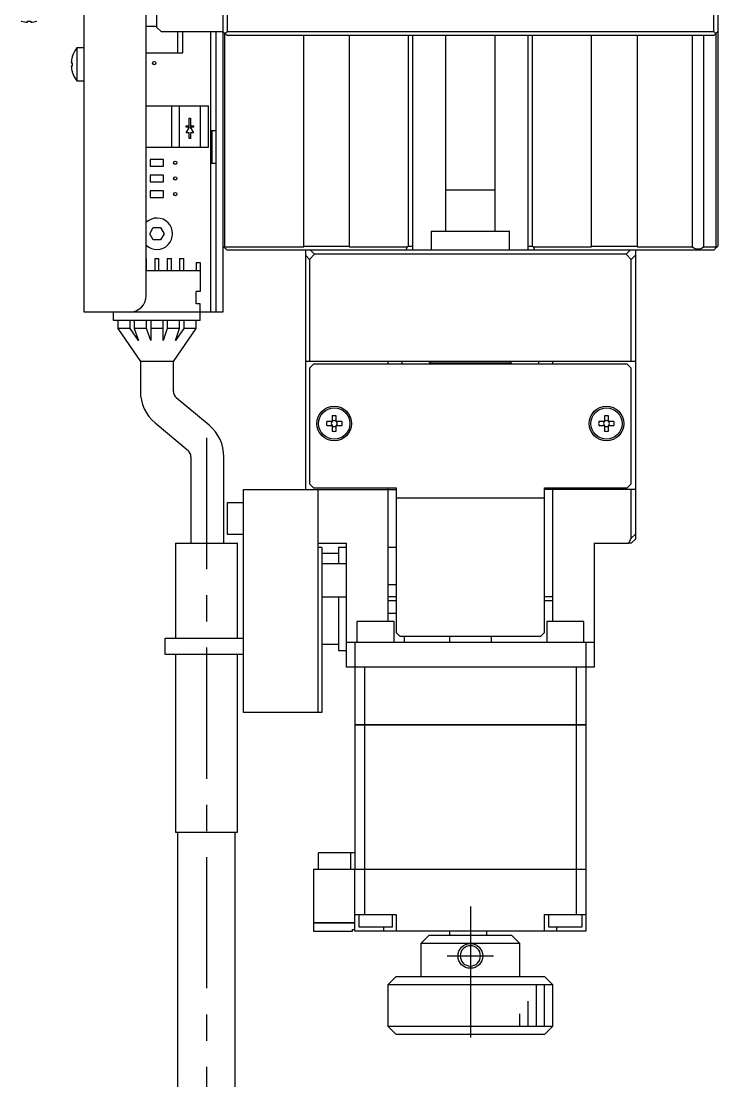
# Model space of a CAD drawing. Extents: x 0 to 793, y -8 to 461.
# Drawn here: x 268.5 to 353, y 151.4 to 279.7 of the extents above; entities that cross this region are included whole.
import ezdxf

# ---------------------------------------------------------------- set-up
doc = ezdxf.new("R2010")
doc.units = 0
doc.header["$LTSCALE"] = 0.5
doc.linetypes.add('CENTER', pattern=[50.8, 31.75, -6.35, 6.35, -6.35])
for name, color, linetype in [('MSM_CENTER', 1, 'CENTER'), ('MSM_CONTINUOUS', 7, 'CONTINUOUS'), ('MSM_NARROW', 5, 'CONTINUOUS')]:
    doc.layers.add(name, color=color, linetype=linetype)

msp = doc.modelspace()

# ---------------------------------------------------------------- linework, layer by layer
at = {"layer": 'MSM_CENTER'}
for p, q in [((290.99, 229.25), (290.99, 79.25)), ((322.99, 172.5), (322.99, 154.5)), ((320.19, 166.5), (325.79, 166.5))]:
    msp.add_line(p, q, dxfattribs=at)
at = {"layer": 'MSM_CONTINUOUS'}
for p, q in [((276.19, 244.5), (276.19, 377.5)), ((292.99, 377.5), (292.99, 244.5)), ((293.49, 377.5), (293.49, 278.5)), ((352.49, 278.5), (352.49, 377.5)), ((352.99, 377.5), (352.99, 252.5)), ((284.99, 279), (284.99, 377)), ((283.69, 246.5), (283.69, 296.6)), ((268.54, 279.74), (268.56, 279.74)), ((269.29, 279.74), (269.69, 279.74)), ((269.29, 279.61), (269.29, 279.74)), ((269.69, 279.74), (269.69, 279.61)), ((270.41, 279.74), (270.44, 279.74)), ((284.99, 279.1), (283.69, 279.1)), ((284.99, 279), (285.49, 278.5)), ((285.49, 278.5), (292.99, 278.5)), ((287.54, 275.9), (287.54, 278.5)), ((288.14, 275.9), (288.14, 278.5)), ((291.49, 278.5), (291.49, 244.5)), ((292.19, 244.5), (292.19, 278.5)), ((292.99, 278.5), (293.49, 278)), ((293.19, 278.3), (293.19, 252.4)), ((293.24, 278.25), (293.49, 278.5)), ((293.49, 278.5), (352.49, 278.5)), ((352.49, 278), (293.49, 278)), ((302.79, 252.4), (302.79, 278)), ((308.29, 278), (308.29, 252.4)), ((315.49, 252.5), (315.49, 278)), ((315.99, 278), (315.99, 252)), ((319.99, 278), (319.99, 254.3)), ((325.99, 254.3), (325.99, 278)), ((329.99, 252), (329.99, 278)), ((330.49, 278), (330.49, 252.5)), ((337.69, 252.4), (337.69, 278)), ((343.19, 278), (343.19, 252.4)), ((349.92, 252.4), (349.92, 278)), ((351.25, 278), (351.25, 252.4)), ((352.49, 278.5), (352.74, 278.25)), ((352.49, 278), (352.99, 278.5)), ((352.79, 252.4), (352.79, 278.3)), ((275.29, 276.5), (275.29, 272.5)), ((276.19, 276.5), (275.29, 276.5)), ((274.73, 275.45), (274.73, 275.43)), ((283.69, 275.9), (288.14, 275.9)), ((274.6, 274.7), (274.73, 274.7)), ((274.73, 274.3), (274.6, 274.3)), ((274.73, 274.7), (274.73, 274.3)), ((274.73, 273.57), (274.73, 273.55)), ((275.29, 272.5), (276.19, 272.5)), ((283.69, 269.5), (291.24, 269.5)), ((286.74, 269.5), (286.74, 264.5)), ((287.74, 264.5), (287.74, 269.5)), ((290.24, 269.5), (290.24, 264.5)), ((291.24, 264.5), (291.24, 269.5)), ((288.54, 266.9), (288.54, 267.05)), ((288.54, 267.05), (288.91, 267.05)), ((288.91, 267.05), (288.91, 268)), ((288.91, 268), (289.06, 268)), ((289.06, 268), (289.06, 267.05)), ((289.06, 267.05), (289.44, 267.05)), ((289.44, 267.05), (289.44, 266.9)), ((288.93, 266.9), (288.54, 266.9)), ((288.54, 266.22), (288.93, 266.9)), ((288.91, 266.22), (288.54, 266.22)), ((288.91, 265.52), (288.91, 266.22)), ((289.04, 266.9), (289.44, 266.22)), ((289.44, 266.9), (289.04, 266.9)), ((289.44, 266.22), (289.06, 266.22)), ((289.06, 266.22), (289.06, 265.52)), ((291.49, 266.5), (292.19, 266.5)), ((291.69, 262.5), (291.69, 266.5)), ((283.69, 264.5), (291.24, 264.5)), ((289.06, 265.52), (288.91, 265.52)), ((285.79, 263), (284.19, 263)), ((284.19, 263), (284.19, 262.2)), ((284.19, 262.2), (285.79, 262.2)), ((285.79, 262.2), (285.79, 263)), ((292.19, 262.5), (291.49, 262.5)), ((285.79, 261.09), (284.19, 261.09)), ((284.19, 261.09), (284.19, 260.29)), ((285.79, 260.29), (285.79, 261.09)), ((284.19, 260.29), (285.79, 260.29)), ((285.79, 259.19), (284.19, 259.19)), ((284.19, 259.19), (284.19, 258.39)), ((284.19, 258.39), (285.79, 258.39)), ((285.79, 258.39), (285.79, 259.19)), ((319.99, 259.3), (325.99, 259.3)), ((284.12, 254), (284.55, 254.75)), ((284.55, 254.75), (285.42, 254.75)), ((285.42, 254.75), (285.85, 254)), ((318.24, 254.3), (327.74, 254.3)), ((318.24, 254.3), (318.24, 252)), ((327.74, 252), (327.74, 254.3)), ((284.55, 253.25), (284.12, 254)), ((285.42, 253.25), (284.55, 253.25)), ((285.85, 254), (285.42, 253.25)), ((292.99, 252.5), (293.49, 252)), ((293.14, 252.35), (293.19, 252.4)), ((293.19, 252.4), (302.79, 252.4)), ((352.49, 252), (293.49, 252)), ((302.79, 252.5), (308.29, 252.5)), ((302.99, 252), (302.99, 223)), ((303.6, 252), (304.1, 251.5)), ((308.29, 252.4), (315.34, 252.4)), ((315.34, 252.4), (315.18, 252)), ((315.34, 252.4), (315.49, 252.5)), ((315.49, 252.5), (315.99, 252.5)), ((329.99, 252.5), (330.49, 252.5)), ((330.49, 252.5), (330.63, 252.4)), ((330.79, 252), (330.63, 252.4)), ((330.63, 252.4), (337.69, 252.4)), ((337.69, 252.5), (343.19, 252.5)), ((341.87, 251.5), (342.37, 252)), ((342.99, 252), (342.99, 217)), ((343.19, 252.4), (349.92, 252.4)), ((351.25, 252.4), (352.79, 252.4)), ((352.84, 252.35), (352.49, 252)), ((352.79, 252.4), (352.84, 252.35)), ((352.84, 252.35), (352.99, 252.5)), ((283.69, 251), (283.74, 251)), ((283.74, 249.5), (283.74, 251)), ((284.74, 251), (285.24, 251)), ((284.74, 251), (284.74, 249.5)), ((285.24, 249.5), (285.24, 251)), ((286.24, 251), (286.74, 251)), ((286.24, 251), (286.24, 249.5)), ((286.74, 249.5), (286.74, 251)), ((287.74, 251), (288.24, 251)), ((287.74, 251), (287.74, 249.5)), ((288.24, 249.5), (288.24, 251)), ((289.74, 250.5), (290.24, 250.5)), ((289.74, 250.5), (289.74, 249.5)), ((290.24, 250.5), (290.24, 247)), ((303.49, 250.89), (302.99, 251.39)), ((304.1, 251.5), (303.49, 250.89)), ((303.49, 250.89), (303.49, 238.5)), ((341.87, 251.5), (304.1, 251.5)), ((342.49, 250.89), (341.87, 251.5)), ((342.99, 251.39), (342.49, 250.89)), ((342.49, 238.5), (342.49, 250.89)), ((290.24, 249.5), (283.69, 249.5)), ((290.24, 247), (289.74, 247)), ((289.74, 245.5), (289.74, 247)), ((290.24, 245.5), (289.74, 245.5)), ((290.24, 243.5), (290.24, 245.5)), ((292.99, 244.5), (276.19, 244.5)), ((279.74, 243.5), (279.74, 244.5)), ((290.24, 243.5), (279.74, 243.5)), ((280.24, 243.5), (280.24, 242.5)), ((281.74, 242.5), (281.74, 243.5)), ((282.24, 243.5), (282.24, 242.5)), ((283.74, 242.5), (283.74, 243.5)), ((284.24, 243.5), (284.24, 241.05)), ((285.74, 241.05), (285.74, 243.5)), ((286.24, 243.5), (286.24, 242.5)), ((287.74, 242.5), (287.74, 243.5)), ((288.24, 243.5), (288.24, 242.5)), ((289.74, 242.5), (289.74, 243.5)), ((281.74, 242.5), (280.24, 242.5)), ((280.24, 242.5), (282.99, 238.5)), ((282.74, 241.05), (281.74, 242.5)), ((283.74, 242.5), (282.24, 242.5)), ((282.24, 242.5), (282.74, 241.05)), ((284.24, 241.05), (283.74, 242.5)), ((285.74, 242.5), (284.24, 242.5)), ((286.24, 242.5), (285.74, 241.05)), ((287.74, 242.5), (286.24, 242.5)), ((286.99, 238.5), (289.74, 242.5)), ((288.24, 242.5), (287.24, 241.05)), ((287.24, 241.05), (287.74, 242.5)), ((289.74, 242.5), (288.24, 242.5)), ((286.99, 238.5), (282.99, 238.5)), ((282.99, 238.5), (282.99, 234.9)), ((286.99, 234.9), (286.99, 238.5)), ((342.99, 238.5), (302.99, 238.5)), ((303.99, 238.2), (303.49, 237.7)), ((303.49, 237.7), (303.49, 223.7)), ((341.99, 238.2), (303.99, 238.2)), ((312.99, 238.5), (312.99, 238.2)), ((314.74, 238.2), (314.74, 238.5)), ((318.19, 238.5), (317.99, 238.3)), ((327.99, 238.3), (317.99, 238.3)), ((317.99, 238.3), (317.99, 238.2)), ((327.99, 238.3), (327.79, 238.5)), ((327.99, 238.2), (327.99, 238.3)), ((331.24, 238.5), (331.24, 238.2)), ((332.99, 238.2), (332.99, 238.5)), ((342.49, 237.7), (341.99, 238.2)), ((342.49, 223.7), (342.49, 237.7)), ((291.33, 230.79), (287.34, 234.13)), ((306.25, 231.24), (305.57, 231.24)), ((306.25, 231.92), (306.25, 231.24)), ((306.73, 231.24), (306.73, 231.92)), ((307.4, 231.24), (306.73, 231.24)), ((339.25, 231.24), (338.57, 231.24)), ((339.25, 231.92), (339.25, 231.24)), ((339.73, 231.24), (339.73, 231.92)), ((340.4, 231.24), (339.73, 231.24)), ((284.77, 231.07), (288.76, 227.72)), ((305.57, 230.76), (306.25, 230.76)), ((306.25, 230.76), (306.25, 230.08)), ((306.73, 230.08), (306.73, 230.76)), ((306.73, 230.76), (307.4, 230.76)), ((338.57, 230.76), (339.25, 230.76)), ((339.25, 230.76), (339.25, 230.08)), ((339.73, 230.08), (339.73, 230.76)), ((339.73, 230.76), (340.4, 230.76)), ((289.11, 226.96), (289.11, 216.5)), ((293.11, 216.5), (293.11, 226.96)), ((303.49, 223.7), (303.99, 223.2)), ((341.99, 223.2), (342.49, 223.7)), ((295.49, 196), (295.49, 223)), ((295.49, 223), (313.99, 223)), ((303.99, 223.2), (313.99, 223.2)), ((304.49, 223), (304.49, 196)), ((312.99, 223.2), (312.99, 207)), ((313.99, 223.2), (313.99, 205.7)), ((331.99, 205.7), (331.99, 223.2)), ((331.99, 223.2), (341.99, 223.2)), ((342.99, 223), (331.99, 223)), ((332.99, 207), (332.99, 223.2)), ((342.49, 217.11), (342.49, 223)), ((293.49, 221.4), (293.49, 217.6)), ((295.49, 221.4), (293.49, 221.4)), ((313.99, 222), (331.99, 222)), ((293.49, 217.6), (295.49, 217.6)), ((342.18, 216.5), (342.49, 217.11)), ((342.49, 217.11), (342.99, 217.61)), ((342.99, 217), (342.49, 216.5)), ((287.24, 216.5), (294.74, 216.5)), ((287.24, 216.5), (287.24, 205)), ((294.74, 205), (294.74, 216.5)), ((304.49, 216.5), (307.99, 216.5)), ((304.99, 216), (304.49, 216)), ((304.99, 216), (304.99, 196)), ((306.99, 216), (306.99, 214)), ((307.99, 216), (306.99, 216)), ((307.99, 201.5), (307.99, 216.5)), ((313.99, 216), (312.99, 216)), ((337.99, 216.5), (337.99, 201.5)), ((337.99, 216.5), (342.18, 216.5)), ((342.49, 216.5), (342.18, 216.5)), ((306.99, 215.25), (304.99, 215.25)), ((307.99, 214), (304.99, 214)), ((312.99, 211.5), (313.99, 211.5)), ((304.99, 210), (307.99, 210)), ((306.99, 210), (306.99, 203.5)), ((313.99, 210), (312.99, 210)), ((313.99, 209.5), (312.99, 209.5)), ((332.99, 210), (331.99, 210)), ((332.99, 209.5), (331.99, 209.5)), ((313.99, 208), (312.99, 208)), ((313.74, 207), (309.24, 207)), ((309.24, 207), (309.24, 204.5)), ((313.74, 204.5), (313.74, 207)), ((336.74, 207), (332.24, 207)), ((332.24, 207), (332.24, 204.5)), ((336.74, 204.5), (336.74, 207)), ((313.99, 205.7), (314.49, 205.2)), ((331.49, 205.2), (331.99, 205.7)), ((285.99, 203), (285.99, 205)), ((285.99, 205), (295.49, 205)), ((306.99, 204.25), (304.99, 204.25)), ((307.99, 204.5), (337.99, 204.5)), ((308.99, 204.5), (308.99, 194.51)), ((331.49, 205.2), (314.49, 205.2)), ((314.99, 204.5), (314.99, 205.2)), ((320.49, 204.5), (320.49, 205.2)), ((325.49, 205.2), (325.49, 204.5)), ((336.99, 204.5), (336.99, 194.51)), ((295.49, 203), (285.99, 203)), ((287.24, 203), (287.24, 181.5)), ((294.74, 181.5), (294.74, 203)), ((306.99, 203.5), (307.99, 203.5)), ((337.99, 201.5), (307.99, 201.5)), ((310.14, 201.5), (310.14, 194.51)), ((335.83, 201.5), (335.83, 194.51)), ((304.99, 196), (295.49, 196)), ((308.99, 194.51), (336.99, 194.51)), ((308.99, 194.5), (308.99, 177.01)), ((336.99, 194.5), (308.99, 194.5)), ((309, 194.5), (309, 194.51)), ((310.14, 194.5), (310.14, 194.51)), ((310.14, 194.5), (310.14, 177.01)), ((335.83, 194.5), (335.83, 194.51)), ((335.83, 194.5), (335.83, 177.01)), ((336.98, 194.5), (336.98, 194.51)), ((336.99, 194.5), (336.99, 177.01)), ((287.24, 181.5), (294.74, 181.5)), ((287.49, 181.5), (287.49, 133.5)), ((294.49, 133.5), (294.49, 181.5)), ((304.59, 177), (304.59, 179)), ((308.99, 179), (304.59, 179)), ((308.49, 177.01), (308.49, 179)), ((303.99, 177), (303.99, 170.51)), ((303.99, 177), (336.99, 177)), ((304.99, 177), (304.99, 177.01)), ((304.99, 177.01), (336.99, 177.01)), ((308.99, 169.5), (308.99, 177)), ((309, 177), (309, 177.01)), ((310.14, 177), (310.14, 177.01)), ((310.14, 177), (310.14, 171.5)), ((335.83, 177), (335.83, 177.01)), ((335.83, 177), (335.83, 171.5)), ((336.98, 177), (336.98, 177.01)), ((336.99, 177), (336.99, 169.5)), ((308.99, 171.5), (313.99, 171.5)), ((309.49, 170), (309.49, 171.5)), ((313.49, 171.5), (313.49, 170)), ((313.99, 171.5), (313.99, 169.5)), ((331.99, 171.5), (336.99, 171.5)), ((331.99, 169.5), (331.99, 171.5)), ((332.49, 170), (332.49, 171.5)), ((336.49, 171.5), (336.49, 170)), ((303.99, 170.51), (308.99, 170.51)), ((303.99, 170.5), (303.99, 169.5)), ((308.99, 170.5), (303.99, 170.5)), ((303.99, 169.5), (308.69, 169.5)), ((304, 170.5), (304, 170.51)), ((308.69, 169.7), (308.99, 169.7)), ((308.69, 169.5), (308.69, 169.7)), ((336.99, 169.5), (308.99, 169.5)), ((313.49, 170), (309.49, 170)), ((312.49, 169.5), (312.49, 170)), ((320.49, 169), (320.49, 169.5)), ((324.99, 169), (324.99, 169.5)), ((336.49, 170), (332.49, 170)), ((333.49, 169.5), (333.49, 170)), ((316.99, 168), (317.99, 169)), ((317.99, 169), (327.99, 169)), ((327.99, 169), (328.99, 168)), ((316.99, 168), (316.99, 164)), ((328.99, 168), (316.99, 168)), ((328.99, 164), (328.99, 168)), ((313.99, 164), (312.99, 163)), ((313.99, 164), (331.99, 164)), ((332.99, 163), (331.99, 164)), ((332.99, 163), (312.99, 163)), ((312.99, 163), (312.99, 158)), ((332.99, 158), (332.99, 163)), ((312.99, 158), (332.99, 158)), ((312.99, 158), (313.99, 157)), ((331.99, 157), (332.99, 158)), ((331.99, 157), (313.99, 157))]:
    msp.add_line(p, q, dxfattribs=at)
for centre, radius in [((284.67, 274.66), 0.2), ((287.21, 262.6), 0.2), ((287.21, 260.69), 0.2), ((287.21, 258.79), 0.2), ((306.49, 231), 2.1), ((306.49, 231), 1.9), ((339.49, 231), 2.1), ((339.49, 231), 1.9)]:
    msp.add_circle(centre, radius, dxfattribs=at)
at = {"layer": 'MSM_CONTINUOUS', "extrusion": (0, 0, -1)}
msp.add_circle((-322.99, 166.5), 1.23, dxfattribs=at)
at = {"layer": 'MSM_CONTINUOUS'}
for centre, radius, start, end in [((269.49, 282.8), 3.19, 253.0947, 266.4097), ((269.49, 282.8), 3.19, 273.5903, 286.9053), ((277.79, 274.5), 3.2, 141.3178, 162.73), ((277.79, 274.5), 3.19, 163.0947, 176.4097), ((277.79, 274.5), 3.19, 183.5904, 196.9053), ((277.79, 274.5), 3.2, 197.27, 218.6822), ((284.99, 254), 1.9, 226.8264, 133.1735), ((350.59, 253.15), 1, 228.5904, 311.4096), ((281.69, 246.5), 2, 270, 0), ((287.99, 234.9), 5, 180, 230), ((287.99, 234.9), 1, 180, 230), ((306.49, 231), 0.95, 165.3667, 194.6333), ((306.49, 231), 0.365, 138.8496, 221.1504), ((306.49, 231), 0.95, 75.3667, 104.6333), ((306.49, 231), 0.365, 48.8496, 131.1504), ((306.49, 231), 0.365, 318.8496, 41.1504), ((306.49, 231), 0.95, 345.3667, 14.6333), ((339.49, 231), 0.95, 165.3667, 194.6333), ((339.49, 231), 0.365, 138.8496, 221.1504), ((339.49, 231), 0.95, 75.3667, 104.6333), ((339.49, 231), 0.365, 48.8496, 131.1504), ((339.49, 231), 0.365, 318.8496, 41.1504), ((339.49, 231), 0.95, 345.3667, 14.6333), ((288.11, 226.96), 5, 0, 50), ((306.49, 231), 0.365, 228.8496, 311.1504), ((306.49, 231), 0.95, 255.3667, 284.6333), ((339.49, 231), 0.365, 228.8496, 311.1504), ((339.49, 231), 0.95, 255.3667, 284.6333), ((288.11, 226.96), 1, 0, 50)]:
    msp.add_arc(centre, radius, start, end, dxfattribs=at)
at = {"layer": 'MSM_NARROW'}
for p, q in [((330.99, 158), (330.99, 163)), ((331.99, 158), (331.99, 163)), ((329.99, 158), (329.99, 161)), ((328.99, 158), (328.99, 159.5))]:
    msp.add_line(p, q, dxfattribs=at)
msp.add_circle((322.99, 166.5), 1.5, dxfattribs=at)

doc.saveas('drawing.dxf')
